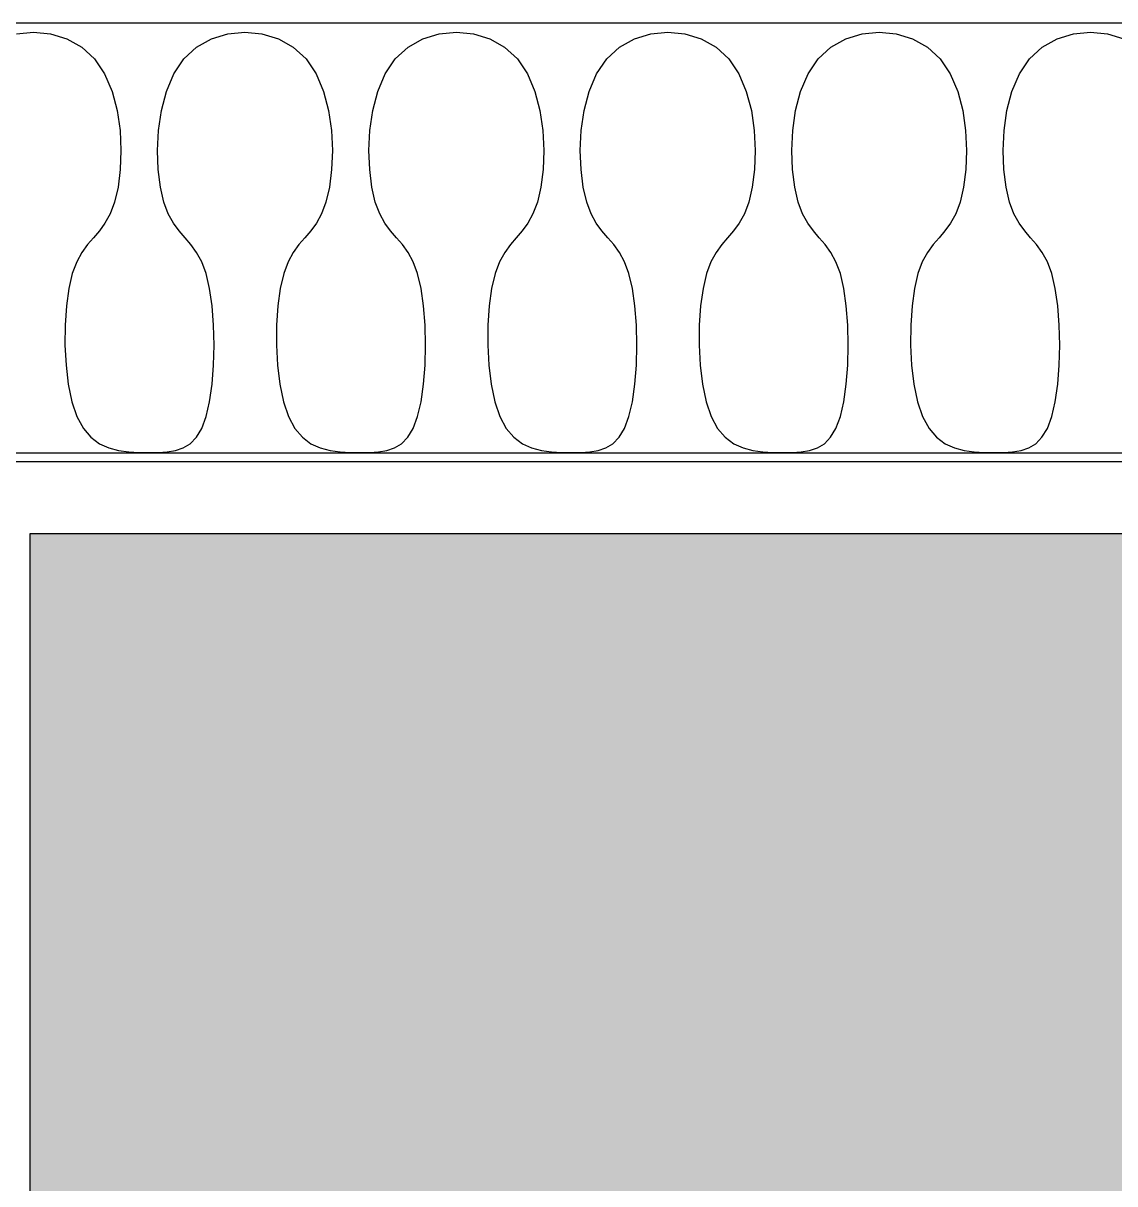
# Model space of a CAD drawing. Header units: millimetres. Extents: x -95178 to 274693, y -2232 to 263302.
# Drawn here: x 122274 to 123026, y 216065 to 216865 of the extents above; entities that cross this region are included whole.
import ezdxf

# ---------------------------------------------------------------- set-up
doc = ezdxf.new("R2010")
doc.units = ezdxf.units.MM
doc.layers.add('HATCH', color=9, linetype='Continuous')

msp = doc.modelspace()

# ---------------------------------------------------------------- linework, layer by layer
at = {"color": 4}
for p, q in [((128918.474, 216864.819, 0), (121926.474, 216864.819, 0)), ((122228.474, 216562.819, 0), (128616.474, 216562.819, 0))]:
    msp.add_line(p, q, dxfattribs=at)
at = {"color": 31}
for p, q in [((122222.474, 216568.819, 0), (128622.474, 216568.819, 0)), ((128128.661, 216512.819, 0), (122278.474, 216512.819, 0)), ((122278.474, 216512.819, 0), (122278.474, 212628.84, 0))]:
    msp.add_line(p, q, dxfattribs=at)
at = {"layer": 'HATCH'}
for p, q in [((122269.192, 216857.501, 0), (122280.946, 216858.657, 0)), ((122280.946, 216858.657, 0), (122292.7, 216857.501, 0)), ((122292.7, 216857.501, 0), (122303.96, 216854.035, 0)), ((122303.96, 216854.035, 0), (122314.235, 216848.258, 0)), ((122393.332, 216848.258, 0), (122403.606, 216854.035, 0)), ((122403.606, 216854.035, 0), (122414.866, 216857.501, 0)), ((122414.866, 216857.501, 0), (122426.62, 216858.657, 0)), ((122426.62, 216858.657, 0), (122438.374, 216857.501, 0)), ((122438.374, 216857.501, 0), (122449.634, 216854.035, 0)), ((122449.634, 216854.035, 0), (122459.908, 216848.258, 0)), ((122539.006, 216848.258, 0), (122549.28, 216854.035, 0)), ((122549.28, 216854.035, 0), (122560.54, 216857.501, 0)), ((122560.54, 216857.501, 0), (122572.294, 216858.657, 0)), ((122572.294, 216858.657, 0), (122584.048, 216857.501, 0)), ((122584.048, 216857.501, 0), (122595.308, 216854.035, 0)), ((122595.308, 216854.035, 0), (122605.582, 216848.258, 0)), ((122684.68, 216848.258, 0), (122694.954, 216854.035, 0)), ((122694.954, 216854.035, 0), (122706.214, 216857.501, 0)), ((122706.214, 216857.501, 0), (122717.968, 216858.657, 0)), ((122717.968, 216858.657, 0), (122729.722, 216857.501, 0)), ((122729.722, 216857.501, 0), (122740.982, 216854.035, 0)), ((122740.982, 216854.035, 0), (122751.256, 216848.258, 0)), ((122830.354, 216848.258, 0), (122840.628, 216854.035, 0)), ((122840.628, 216854.035, 0), (122851.888, 216857.501, 0)), ((122851.888, 216857.501, 0), (122863.642, 216858.657, 0)), ((122863.642, 216858.657, 0), (122875.396, 216857.501, 0)), ((122875.396, 216857.501, 0), (122886.656, 216854.035, 0)), ((122886.656, 216854.035, 0), (122896.93, 216848.258, 0)), ((122976.027, 216848.258, 0), (122986.302, 216854.035, 0)), ((122986.302, 216854.035, 0), (122997.562, 216857.501, 0)), ((122997.562, 216857.501, 0), (123009.316, 216858.657, 0)), ((123009.316, 216858.657, 0), (123021.07, 216857.501, 0)), ((123021.07, 216857.501, 0), (123032.33, 216854.035, 0)), ((122314.235, 216848.258, 0), (122323.029, 216840.17, 0)), ((122384.537, 216840.17, 0), (122393.332, 216848.258, 0)), ((122459.908, 216848.258, 0), (122468.703, 216840.17, 0)), ((122530.211, 216840.17, 0), (122539.006, 216848.258, 0)), ((122605.582, 216848.258, 0), (122614.377, 216840.17, 0)), ((122675.885, 216840.17, 0), (122684.68, 216848.258, 0)), ((122751.256, 216848.258, 0), (122760.051, 216840.17, 0)), ((122821.559, 216840.17, 0), (122830.354, 216848.258, 0)), ((122896.93, 216848.258, 0), (122905.725, 216840.17, 0)), ((122967.233, 216840.17, 0), (122976.027, 216848.258, 0)), ((122323.029, 216840.17, 0), (122329.96, 216829.867, 0)), ((122377.606, 216829.867, 0), (122384.537, 216840.17, 0)), ((122468.703, 216840.17, 0), (122475.634, 216829.867, 0)), ((122523.28, 216829.867, 0), (122530.211, 216840.17, 0)), ((122614.377, 216840.17, 0), (122621.308, 216829.867, 0)), ((122668.954, 216829.867, 0), (122675.885, 216840.17, 0)), ((122760.051, 216840.17, 0), (122766.982, 216829.867, 0)), ((122814.628, 216829.867, 0), (122821.559, 216840.17, 0)), ((122905.725, 216840.17, 0), (122912.656, 216829.867, 0)), ((122960.302, 216829.867, 0), (122967.233, 216840.17, 0)), ((122329.96, 216829.867, 0), (122335.08, 216817.832, 0)), ((122372.486, 216817.832, 0), (122377.606, 216829.867, 0)), ((122475.634, 216829.867, 0), (122480.754, 216817.832, 0)), ((122518.16, 216817.832, 0), (122523.28, 216829.867, 0)), ((122621.308, 216829.867, 0), (122626.428, 216817.832, 0)), ((122663.834, 216817.832, 0), (122668.954, 216829.867, 0)), ((122766.982, 216829.867, 0), (122772.102, 216817.832, 0)), ((122809.508, 216817.832, 0), (122814.628, 216829.867, 0)), ((122912.656, 216829.867, 0), (122917.776, 216817.832, 0)), ((122955.182, 216817.832, 0), (122960.302, 216829.867, 0)), ((122335.08, 216817.832, 0), (122338.55, 216804.641, 0)), ((122369.017, 216804.641, 0), (122372.486, 216817.832, 0)), ((122480.754, 216817.832, 0), (122484.224, 216804.641, 0)), ((122514.691, 216804.641, 0), (122518.16, 216817.832, 0)), ((122626.428, 216817.832, 0), (122629.897, 216804.641, 0)), ((122660.364, 216804.641, 0), (122663.834, 216817.832, 0)), ((122772.102, 216817.832, 0), (122775.571, 216804.641, 0)), ((122806.038, 216804.641, 0), (122809.508, 216817.832, 0)), ((122917.776, 216817.832, 0), (122921.245, 216804.641, 0)), ((122951.712, 216804.641, 0), (122955.182, 216817.832, 0)), ((122338.55, 216804.641, 0), (122340.53, 216790.872, 0)), ((122367.036, 216790.872, 0), (122369.017, 216804.641, 0)), ((122484.224, 216804.641, 0), (122486.204, 216790.872, 0)), ((122512.71, 216790.872, 0), (122514.691, 216804.641, 0)), ((122629.897, 216804.641, 0), (122631.878, 216790.872, 0)), ((122658.384, 216790.872, 0), (122660.364, 216804.641, 0)), ((122775.571, 216804.641, 0), (122777.552, 216790.872, 0)), ((122804.058, 216790.872, 0), (122806.038, 216804.641, 0)), ((122921.245, 216804.641, 0), (122923.226, 216790.872, 0)), ((122949.732, 216790.872, 0), (122951.712, 216804.641, 0)), ((122340.53, 216790.872, 0), (122341.183, 216777.103, 0)), ((122366.383, 216777.103, 0), (122367.036, 216790.872, 0)), ((122486.204, 216790.872, 0), (122486.857, 216777.103, 0)), ((122512.057, 216777.103, 0), (122512.71, 216790.872, 0)), ((122631.878, 216790.872, 0), (122632.531, 216777.103, 0)), ((122657.731, 216777.103, 0), (122658.384, 216790.872, 0)), ((122777.552, 216790.872, 0), (122778.205, 216777.103, 0)), ((122803.405, 216777.103, 0), (122804.058, 216790.872, 0)), ((122923.226, 216790.872, 0), (122923.879, 216777.103, 0)), ((122949.079, 216777.103, 0), (122949.732, 216790.872, 0)), ((122341.183, 216777.103, 0), (122340.669, 216763.912, 0)), ((122366.897, 216763.912, 0), (122366.383, 216777.103, 0)), ((122486.857, 216777.103, 0), (122486.343, 216763.912, 0)), ((122512.571, 216763.912, 0), (122512.057, 216777.103, 0)), ((122632.531, 216777.103, 0), (122632.017, 216763.912, 0)), ((122658.245, 216763.912, 0), (122657.731, 216777.103, 0)), ((122778.205, 216777.103, 0), (122777.691, 216763.912, 0)), ((122803.919, 216763.912, 0), (122803.405, 216777.103, 0)), ((122923.879, 216777.103, 0), (122923.365, 216763.912, 0)), ((122949.593, 216763.912, 0), (122949.079, 216777.103, 0)), ((122340.669, 216763.912, 0), (122339.15, 216751.876, 0)), ((122368.416, 216751.876, 0), (122366.897, 216763.912, 0)), ((122486.343, 216763.912, 0), (122484.824, 216751.876, 0)), ((122514.09, 216751.876, 0), (122512.571, 216763.912, 0)), ((122632.017, 216763.912, 0), (122630.498, 216751.876, 0)), ((122659.764, 216751.876, 0), (122658.245, 216763.912, 0)), ((122777.691, 216763.912, 0), (122776.172, 216751.876, 0)), ((122805.438, 216751.876, 0), (122803.919, 216763.912, 0)), ((122923.365, 216763.912, 0), (122921.846, 216751.876, 0)), ((122951.112, 216751.876, 0), (122949.593, 216763.912, 0)), ((122339.15, 216751.876, 0), (122336.787, 216741.574, 0)), ((122370.779, 216741.574, 0), (122368.416, 216751.876, 0)), ((122484.824, 216751.876, 0), (122482.461, 216741.574, 0)), ((122516.453, 216741.574, 0), (122514.09, 216751.876, 0)), ((122630.498, 216751.876, 0), (122628.135, 216741.574, 0)), ((122662.127, 216741.574, 0), (122659.764, 216751.876, 0)), ((122776.172, 216751.876, 0), (122773.809, 216741.574, 0)), ((122807.801, 216741.574, 0), (122805.438, 216751.876, 0)), ((122921.846, 216751.876, 0), (122919.483, 216741.574, 0)), ((122953.475, 216741.574, 0), (122951.112, 216751.876, 0)), ((122336.787, 216741.574, 0), (122333.743, 216733.389, 0)), ((122373.823, 216733.389, 0), (122370.779, 216741.574, 0)), ((122482.461, 216741.574, 0), (122479.417, 216733.389, 0)), ((122519.497, 216733.389, 0), (122516.453, 216741.574, 0)), ((122628.135, 216741.574, 0), (122625.091, 216733.389, 0)), ((122665.171, 216733.389, 0), (122662.127, 216741.574, 0)), ((122773.809, 216741.574, 0), (122770.765, 216733.389, 0)), ((122810.845, 216733.389, 0), (122807.801, 216741.574, 0)), ((122919.483, 216741.574, 0), (122916.439, 216733.389, 0)), ((122956.519, 216733.389, 0), (122953.475, 216741.574, 0)), ((122333.743, 216733.389, 0), (122330.187, 216726.938, 0)), ((122377.379, 216726.938, 0), (122373.823, 216733.389, 0)), ((122479.417, 216733.389, 0), (122475.861, 216726.938, 0)), ((122523.053, 216726.938, 0), (122519.497, 216733.389, 0)), ((122625.091, 216733.389, 0), (122621.535, 216726.938, 0)), ((122668.727, 216726.938, 0), (122665.171, 216733.389, 0)), ((122770.765, 216733.389, 0), (122767.209, 216726.938, 0)), ((122814.401, 216726.938, 0), (122810.845, 216733.389, 0)), ((122916.439, 216733.389, 0), (122912.883, 216726.938, 0)), ((122960.075, 216726.938, 0), (122956.519, 216733.389, 0)), ((122330.187, 216726.938, 0), (122326.289, 216721.643, 0)), ((122381.277, 216721.643, 0), (122377.379, 216726.938, 0)), ((122475.861, 216726.938, 0), (122471.963, 216721.643, 0)), ((122526.951, 216721.643, 0), (122523.053, 216726.938, 0)), ((122621.535, 216726.938, 0), (122617.637, 216721.643, 0)), ((122672.625, 216721.643, 0), (122668.727, 216726.938, 0)), ((122767.209, 216726.938, 0), (122763.311, 216721.643, 0)), ((122818.299, 216721.643, 0), (122814.401, 216726.938, 0)), ((122912.883, 216726.938, 0), (122908.985, 216721.643, 0)), ((122963.973, 216721.643, 0), (122960.075, 216726.938, 0)), ((122322.221, 216716.925, 0), (122318.152, 216712.207, 0)), ((122326.289, 216721.643, 0), (122322.221, 216716.925, 0)), ((122385.345, 216716.925, 0), (122381.277, 216721.643, 0)), ((122389.414, 216712.207, 0), (122385.345, 216716.925, 0)), ((122467.895, 216716.925, 0), (122463.826, 216712.207, 0)), ((122471.963, 216721.643, 0), (122467.895, 216716.925, 0)), ((122531.019, 216716.925, 0), (122526.951, 216721.643, 0)), ((122535.088, 216712.207, 0), (122531.019, 216716.925, 0)), ((122613.569, 216716.925, 0), (122609.5, 216712.207, 0)), ((122617.637, 216721.643, 0), (122613.569, 216716.925, 0)), ((122676.693, 216716.925, 0), (122672.625, 216721.643, 0)), ((122680.762, 216712.207, 0), (122676.693, 216716.925, 0)), ((122759.243, 216716.925, 0), (122755.174, 216712.207, 0)), ((122763.311, 216721.643, 0), (122759.243, 216716.925, 0)), ((122822.367, 216716.925, 0), (122818.299, 216721.643, 0)), ((122826.436, 216712.207, 0), (122822.367, 216716.925, 0)), ((122904.917, 216716.925, 0), (122900.848, 216712.207, 0)), ((122908.985, 216721.643, 0), (122904.917, 216716.925, 0)), ((122968.041, 216716.925, 0), (122963.973, 216721.643, 0)), ((122972.11, 216712.207, 0), (122968.041, 216716.925, 0)), ((122318.152, 216712.207, 0), (122314.255, 216706.911, 0)), ((122393.312, 216706.911, 0), (122389.414, 216712.207, 0)), ((122463.826, 216712.207, 0), (122459.929, 216706.911, 0)), ((122538.986, 216706.911, 0), (122535.088, 216712.207, 0)), ((122609.5, 216712.207, 0), (122605.603, 216706.911, 0)), ((122684.659, 216706.911, 0), (122680.762, 216712.207, 0)), ((122755.174, 216712.207, 0), (122751.276, 216706.911, 0)), ((122830.333, 216706.911, 0), (122826.436, 216712.207, 0)), ((122900.848, 216712.207, 0), (122896.95, 216706.911, 0)), ((122976.007, 216706.911, 0), (122972.11, 216712.207, 0)), ((122310.698, 216700.46, 0), (122307.654, 216692.276, 0)), ((122314.255, 216706.911, 0), (122310.698, 216700.46, 0)), ((122396.868, 216700.46, 0), (122393.312, 216706.911, 0)), ((122399.912, 216692.276, 0), (122396.868, 216700.46, 0)), ((122456.372, 216700.46, 0), (122453.328, 216692.276, 0)), ((122459.929, 216706.911, 0), (122456.372, 216700.46, 0)), ((122542.542, 216700.46, 0), (122538.986, 216706.911, 0)), ((122545.586, 216692.276, 0), (122542.542, 216700.46, 0)), ((122602.046, 216700.46, 0), (122599.002, 216692.276, 0)), ((122605.603, 216706.911, 0), (122602.046, 216700.46, 0)), ((122688.216, 216700.46, 0), (122684.659, 216706.911, 0)), ((122691.26, 216692.276, 0), (122688.216, 216700.46, 0)), ((122747.72, 216700.46, 0), (122744.676, 216692.276, 0)), ((122751.276, 216706.911, 0), (122747.72, 216700.46, 0)), ((122833.89, 216700.46, 0), (122830.333, 216706.911, 0)), ((122836.934, 216692.276, 0), (122833.89, 216700.46, 0)), ((122893.394, 216700.46, 0), (122890.35, 216692.276, 0)), ((122896.95, 216706.911, 0), (122893.394, 216700.46, 0)), ((122979.564, 216700.46, 0), (122976.007, 216706.911, 0)), ((122982.608, 216692.276, 0), (122979.564, 216700.46, 0)), ((122307.654, 216692.276, 0), (122305.271, 216681.973, 0)), ((122402.302, 216681.973, 0), (122399.912, 216692.276, 0)), ((122453.328, 216692.276, 0), (122450.945, 216681.973, 0)), ((122547.976, 216681.973, 0), (122545.586, 216692.276, 0)), ((122599.002, 216692.276, 0), (122596.618, 216681.973, 0)), ((122693.65, 216681.973, 0), (122691.26, 216692.276, 0)), ((122744.676, 216692.276, 0), (122742.292, 216681.973, 0)), ((122839.324, 216681.973, 0), (122836.934, 216692.276, 0)), ((122890.35, 216692.276, 0), (122887.966, 216681.973, 0)), ((122984.998, 216681.973, 0), (122982.608, 216692.276, 0)), ((122305.271, 216681.973, 0), (122303.608, 216669.937, 0)), ((122404.009, 216669.937, 0), (122402.302, 216681.973, 0)), ((122450.945, 216681.973, 0), (122449.282, 216669.937, 0)), ((122549.683, 216669.937, 0), (122547.976, 216681.973, 0)), ((122596.618, 216681.973, 0), (122594.956, 216669.937, 0)), ((122695.357, 216669.937, 0), (122693.65, 216681.973, 0)), ((122742.292, 216681.973, 0), (122740.63, 216669.937, 0)), ((122841.031, 216669.937, 0), (122839.324, 216681.973, 0)), ((122887.966, 216681.973, 0), (122886.304, 216669.937, 0)), ((122986.705, 216669.937, 0), (122984.998, 216681.973, 0)), ((122303.608, 216669.937, 0), (122302.704, 216656.746, 0)), ((122405.033, 216656.746, 0), (122404.009, 216669.937, 0)), ((122449.282, 216669.937, 0), (122448.378, 216656.746, 0)), ((122550.707, 216656.746, 0), (122549.683, 216669.937, 0)), ((122594.956, 216669.937, 0), (122594.052, 216656.746, 0)), ((122696.381, 216656.746, 0), (122695.357, 216669.937, 0)), ((122740.63, 216669.937, 0), (122739.726, 216656.746, 0)), ((122842.055, 216656.746, 0), (122841.031, 216669.937, 0)), ((122886.304, 216669.937, 0), (122885.4, 216656.746, 0)), ((122987.729, 216656.746, 0), (122986.705, 216669.937, 0)), ((122302.704, 216656.746, 0), (122302.596, 216642.978, 0)), ((122405.375, 216642.978, 0), (122405.033, 216656.746, 0)), ((122448.378, 216656.746, 0), (122448.27, 216642.978, 0)), ((122551.049, 216642.978, 0), (122550.707, 216656.746, 0)), ((122594.052, 216656.746, 0), (122593.944, 216642.978, 0)), ((122696.722, 216642.978, 0), (122696.381, 216656.746, 0)), ((122739.726, 216656.746, 0), (122739.618, 216642.978, 0)), ((122842.396, 216642.978, 0), (122842.055, 216656.746, 0)), ((122885.4, 216656.746, 0), (122885.292, 216642.978, 0)), ((122988.07, 216642.978, 0), (122987.729, 216656.746, 0)), ((122302.596, 216642.978, 0), (122303.323, 216629.209, 0)), ((122405.033, 216629.209, 0), (122405.375, 216642.978, 0)), ((122448.27, 216642.978, 0), (122448.997, 216629.209, 0)), ((122550.707, 216629.209, 0), (122551.049, 216642.978, 0)), ((122593.944, 216642.978, 0), (122594.671, 216629.209, 0)), ((122696.381, 216629.209, 0), (122696.722, 216642.978, 0)), ((122739.618, 216642.978, 0), (122740.345, 216629.209, 0)), ((122842.055, 216629.209, 0), (122842.396, 216642.978, 0)), ((122885.292, 216642.978, 0), (122886.019, 216629.209, 0)), ((122987.729, 216629.209, 0), (122988.07, 216642.978, 0)), ((122303.323, 216629.209, 0), (122304.923, 216616.018, 0)), ((122404.009, 216616.018, 0), (122405.033, 216629.209, 0)), ((122448.997, 216629.209, 0), (122450.597, 216616.018, 0)), ((122549.683, 216616.018, 0), (122550.707, 216629.209, 0)), ((122594.671, 216629.209, 0), (122596.271, 216616.018, 0)), ((122695.357, 216616.018, 0), (122696.381, 216629.209, 0)), ((122740.345, 216629.209, 0), (122741.945, 216616.018, 0)), ((122841.031, 216616.018, 0), (122842.055, 216629.209, 0)), ((122886.019, 216629.209, 0), (122887.619, 216616.018, 0)), ((122986.705, 216616.018, 0), (122987.729, 216629.209, 0)), ((122304.923, 216616.018, 0), (122307.433, 216603.982, 0)), ((122402.302, 216603.982, 0), (122404.009, 216616.018, 0)), ((122450.597, 216616.018, 0), (122453.107, 216603.982, 0)), ((122547.976, 216603.982, 0), (122549.683, 216616.018, 0)), ((122596.271, 216616.018, 0), (122598.781, 216603.982, 0)), ((122693.65, 216603.982, 0), (122695.357, 216616.018, 0)), ((122741.945, 216616.018, 0), (122744.455, 216603.982, 0)), ((122839.324, 216603.982, 0), (122841.031, 216616.018, 0)), ((122887.619, 216616.018, 0), (122890.129, 216603.982, 0)), ((122984.998, 216603.982, 0), (122986.705, 216616.018, 0)), ((122307.433, 216603.982, 0), (122310.892, 216593.68, 0)), ((122399.912, 216593.68, 0), (122402.302, 216603.982, 0)), ((122453.107, 216603.982, 0), (122456.565, 216593.68, 0)), ((122545.586, 216593.68, 0), (122547.976, 216603.982, 0)), ((122598.781, 216603.982, 0), (122602.239, 216593.68, 0)), ((122691.26, 216593.68, 0), (122693.65, 216603.982, 0)), ((122744.455, 216603.982, 0), (122747.913, 216593.68, 0)), ((122836.934, 216593.68, 0), (122839.324, 216603.982, 0)), ((122890.129, 216603.982, 0), (122893.587, 216593.68, 0)), ((122982.608, 216593.68, 0), (122984.998, 216603.982, 0)), ((122310.892, 216593.68, 0), (122315.303, 216585.543, 0)), ((122396.847, 216585.543, 0), (122399.912, 216593.68, 0)), ((122456.565, 216593.68, 0), (122460.977, 216585.543, 0)), ((122542.521, 216585.543, 0), (122545.586, 216593.68, 0)), ((122602.239, 216593.68, 0), (122606.651, 216585.543, 0)), ((122688.195, 216585.543, 0), (122691.26, 216593.68, 0)), ((122747.913, 216593.68, 0), (122752.325, 216585.543, 0)), ((122833.869, 216585.543, 0), (122836.934, 216593.68, 0)), ((122893.587, 216593.68, 0), (122897.999, 216585.543, 0)), ((122979.543, 216585.543, 0), (122982.608, 216593.68, 0)), ((122315.303, 216585.543, 0), (122320.54, 216579.429, 0)), ((122393.147, 216579.429, 0), (122396.847, 216585.543, 0)), ((122460.977, 216585.543, 0), (122466.214, 216579.429, 0)), ((122538.821, 216579.429, 0), (122542.521, 216585.543, 0)), ((122606.651, 216585.543, 0), (122611.888, 216579.429, 0)), ((122684.495, 216579.429, 0), (122688.195, 216585.543, 0)), ((122752.325, 216585.543, 0), (122757.562, 216579.429, 0)), ((122830.169, 216579.429, 0), (122833.869, 216585.543, 0)), ((122897.999, 216585.543, 0), (122903.236, 216579.429, 0)), ((122975.843, 216579.429, 0), (122979.543, 216585.543, 0)), ((122320.54, 216579.429, 0), (122326.44, 216575.048, 0)), ((122326.44, 216575.048, 0), (122332.844, 216572.112, 0)), ((122332.844, 216572.112, 0), (122339.588, 216570.33, 0)), ((122378.708, 216570.33, 0), (122384.03, 216572.112, 0)), ((122384.03, 216572.112, 0), (122388.859, 216575.048, 0)), ((122388.859, 216575.048, 0), (122393.147, 216579.429, 0)), ((122466.214, 216579.429, 0), (122472.114, 216575.048, 0)), ((122472.114, 216575.048, 0), (122478.517, 216572.112, 0)), ((122478.517, 216572.112, 0), (122485.262, 216570.33, 0)), ((122524.382, 216570.33, 0), (122529.704, 216572.112, 0)), ((122529.704, 216572.112, 0), (122534.533, 216575.048, 0)), ((122534.533, 216575.048, 0), (122538.821, 216579.429, 0)), ((122611.888, 216579.429, 0), (122617.788, 216575.048, 0)), ((122617.788, 216575.048, 0), (122624.191, 216572.112, 0)), ((122624.191, 216572.112, 0), (122630.936, 216570.33, 0)), ((122670.056, 216570.33, 0), (122675.378, 216572.112, 0)), ((122675.378, 216572.112, 0), (122680.207, 216575.048, 0)), ((122680.207, 216575.048, 0), (122684.495, 216579.429, 0)), ((122757.562, 216579.429, 0), (122763.462, 216575.048, 0)), ((122763.462, 216575.048, 0), (122769.865, 216572.112, 0)), ((122769.865, 216572.112, 0), (122776.61, 216570.33, 0)), ((122815.73, 216570.33, 0), (122821.052, 216572.112, 0)), ((122821.052, 216572.112, 0), (122825.881, 216575.048, 0)), ((122825.881, 216575.048, 0), (122830.169, 216579.429, 0)), ((122903.236, 216579.429, 0), (122909.136, 216575.048, 0)), ((122909.136, 216575.048, 0), (122915.539, 216572.112, 0)), ((122915.539, 216572.112, 0), (122922.284, 216570.33, 0)), ((122961.404, 216570.33, 0), (122966.726, 216572.112, 0)), ((122966.726, 216572.112, 0), (122971.555, 216575.048, 0)), ((122971.555, 216575.048, 0), (122975.843, 216579.429, 0)), ((122339.588, 216570.33, 0), (122346.513, 216569.416, 0)), ((122346.513, 216569.416, 0), (122353.457, 216569.079, 0)), ((122353.457, 216569.079, 0), (122360.258, 216569.031, 0)), ((122360.258, 216569.031, 0), (122366.775, 216569.079, 0)), ((122366.775, 216569.079, 0), (122372.941, 216569.416, 0)), ((122372.941, 216569.416, 0), (122378.708, 216570.33, 0)), ((122485.262, 216570.33, 0), (122492.187, 216569.416, 0)), ((122492.187, 216569.416, 0), (122499.131, 216569.079, 0)), ((122499.131, 216569.079, 0), (122505.932, 216569.031, 0)), ((122505.932, 216569.031, 0), (122512.449, 216569.079, 0)), ((122512.449, 216569.079, 0), (122518.615, 216569.416, 0)), ((122518.615, 216569.416, 0), (122524.382, 216570.33, 0)), ((122630.936, 216570.33, 0), (122637.861, 216569.416, 0)), ((122637.861, 216569.416, 0), (122644.804, 216569.079, 0)), ((122644.804, 216569.079, 0), (122651.606, 216569.031, 0)), ((122651.606, 216569.031, 0), (122658.123, 216569.079, 0)), ((122658.123, 216569.079, 0), (122664.289, 216569.416, 0)), ((122664.289, 216569.416, 0), (122670.056, 216570.33, 0)), ((122776.61, 216570.33, 0), (122783.535, 216569.416, 0)), ((122783.535, 216569.416, 0), (122790.478, 216569.079, 0)), ((122790.478, 216569.079, 0), (122797.28, 216569.031, 0)), ((122797.28, 216569.031, 0), (122803.797, 216569.079, 0)), ((122803.797, 216569.079, 0), (122809.963, 216569.416, 0)), ((122809.963, 216569.416, 0), (122815.73, 216570.33, 0)), ((122922.284, 216570.33, 0), (122929.209, 216569.416, 0)), ((122929.209, 216569.416, 0), (122936.152, 216569.079, 0)), ((122936.152, 216569.079, 0), (122942.954, 216569.031, 0)), ((122942.954, 216569.031, 0), (122949.471, 216569.079, 0)), ((122949.471, 216569.079, 0), (122955.637, 216569.416, 0)), ((122955.637, 216569.416, 0), (122961.404, 216570.33, 0))]:
    msp.add_line(p, q, dxfattribs=at)
msp.add_solid([(122278.474, 212628.84, 0), (122278.474, 216512.819, 0), (123287.522, 215509.864, 0), (128128.661, 216512.819, 0)], dxfattribs=at)

doc.saveas('drawing.dxf')
